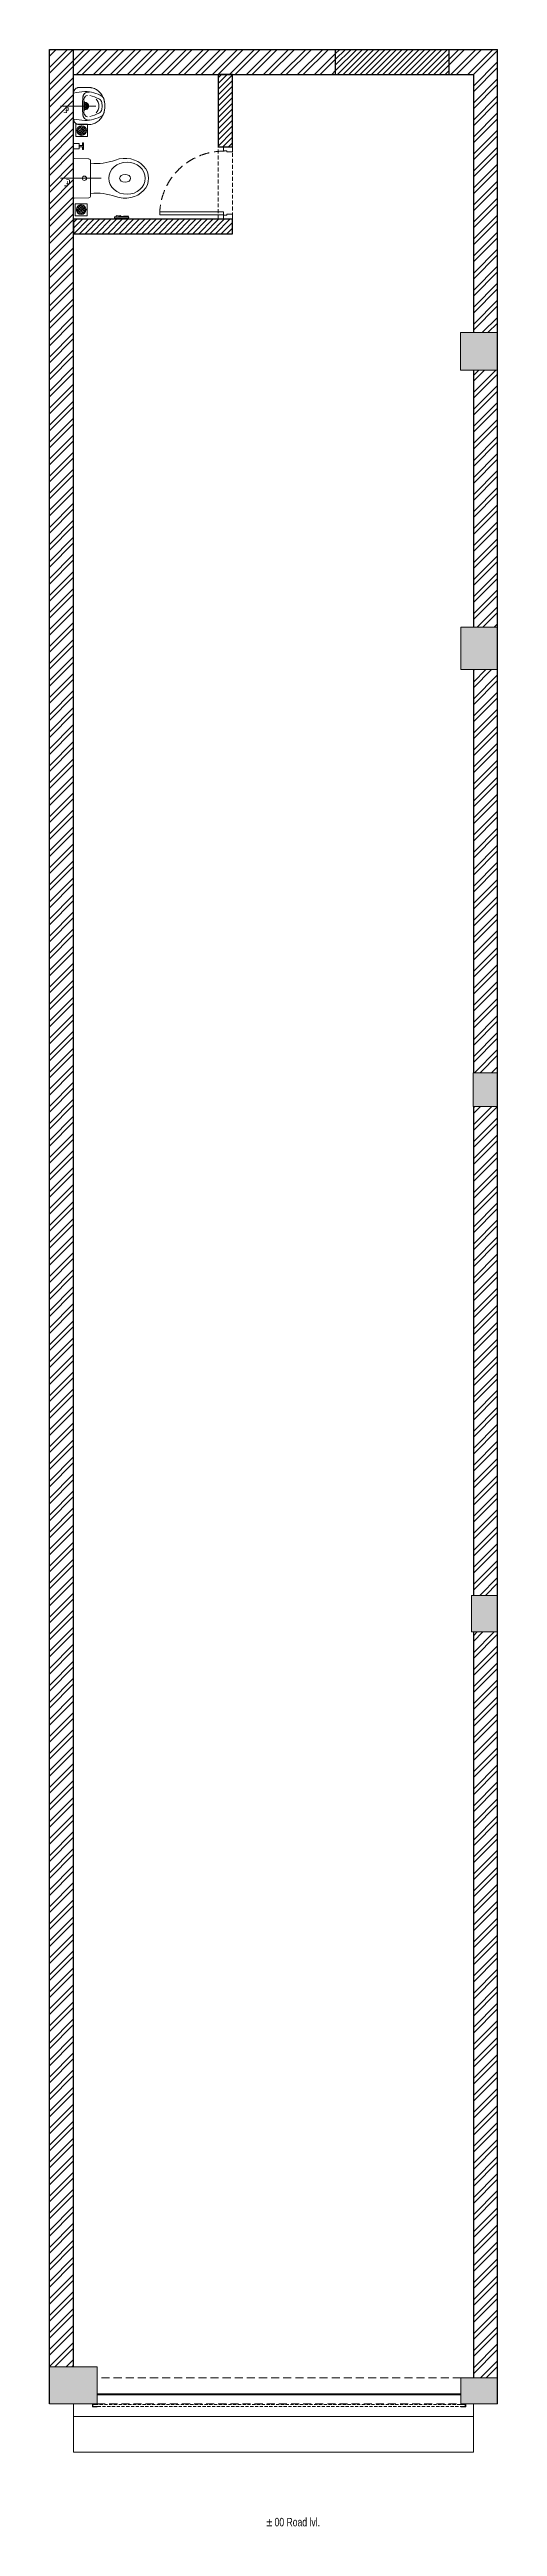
# Model space of a CAD drawing. Header units: feet. Extents: x -1900 to 2750, y -23776 to 1910.
import ezdxf

# ---------------------------------------------------------------- set-up
doc = ezdxf.new("R2010")
doc.units = ezdxf.units.FT
doc.header["$LTSCALE"] = 33
doc.header["$MEASUREMENT"] = 0
for name, pattern in [('a_p6_plan_L18$0$HIDDEN', [0.375, 0.25, -0.125]), ('CENTER', [2, 1.25, -0.25, 0.25, -0.25]), ('DOT2', [0.125, 0, -0.125]), ('HIDDEN', [9.525, 6.35, -3.175]), ('HIDDEN2', [4.7625, 3.175, -1.5875]), ('HIDDENX2', [0.75, 0.5, -0.25])]:
    doc.linetypes.add(name, pattern=pattern)
for name, color, linetype, lineweight in [('A-COL', 243, 'Continuous', 9), ('A-Glazing', 4, 'Continuous', 20), ('A-shutter', 8, 'Continuous', 18), ('A-STAIR', 5, 'Continuous', 15), ('beam', 90, 'Continuous', 9), ('centerline-toilets', 2, 'CENTER', 13), ('column hatch', 5, 'Continuous', 0), ('Door', 2, 'Continuous', 13), ('ele', 252, 'Continuous', 13), ('Fhitting', 152, 'Continuous', 30), ('LENS-DOOR', 34, 'Continuous', 20), ('LENS_CURTAIN', 5, 'a_p6_plan_L18$0$HIDDEN', 9), ('LN-HATCH', 251, 'Continuous', 0), ('rolling shutter', 1, 'Continuous', 5), ('TEXT', 7, 'Continuous', 20), ('Toilet', 5, 'Continuous', 9)]:
    doc.layers.add(name, color=color, linetype=linetype, lineweight=lineweight)
doc.layers.add('A-WALL', color=1, linetype='Continuous')
doc.styles.get("Standard").update_dxf_attribs({"font": 'GILC____.TTF'})

# ---------------------------------------------------------------- blocks, each defined once
blk = doc.blocks.new('*U8')
at = {"layer": 'A-shutter', "color": 5, "ltscale": 10}
for points in [[(41038044, -1561539), (41038044, -1561544), (41037999, -1561544), (41037999, -1561564), (41038044, -1561564), (41038044, -1561569), (41037994, -1561569), (41037994, -1561539)], [(41041819, -1561539), (41041819, -1561544), (41041864, -1561544), (41041864, -1561564), (41041819, -1561564), (41041819, -1561569), (41041869, -1561569), (41041869, -1561539)]]:
    blk.add_lwpolyline(points, close=True, dxfattribs=at)
at = {"layer": 'A-shutter', "color": 5, "linetype": 'HIDDENX2', "ltscale": 2}
blk.add_lwpolyline([(41037999, -1561544), (41037999, -1561564), (41041864, -1561564), (41041864, -1561544)], close=True, dxfattribs=at)
blk = doc.blocks.new('DLF-RSP-AR-CD-DWG-4DT-3113$0$X-TYPICAL TOILET UPPER FLOORS - 02$0$urinals')
at = {"layer": 'Toilet'}
for p, q in [((0, -16), (0, 8)), ((-46, -115), (46, -115)), ((0, -105), (0, -161))]:
    blk.add_line(p, q, dxfattribs=at)
blk.add_lwpolyline([(135, 0), (-135, 0, 0.036949), (-150, -116, 0.138094), (-100, -297, 0.221721), (-52, -318, 0.062656), (0, -325, 0.062656), (52, -318, 0.221721), (100, -297, 0.138094), (150, -116, 0.036949)], format="xyb", close=True, dxfattribs=at)
for centre, radius, start, end in [((-91, -153), 53.8, 148.4868, 188.6401), ((-94, -145), 47.1, 93.3708, 154.4824), ((-71, -150), 40.2, 106.7016, 169.725), ((414, -38), 538, 193.994, 204.5632), ((3, -1238), 1145, 90.1625, 95.0265), ((-51, -225), 119, 89.5454, 105.8857), ((-2, -165), 97.6, 225, 270.9552), ((0, -996), 891, 89.9918, 93.182), ((0, -115), 40, 167.428, 12.572), ((0, -115), 33, 164.1814, 15.8186), ((0, -115), 32, 163.6049, 16.3951), ((0, -115), 22.6, 155.6653, 24.3347), ((0, -115), 14.7, 139.9109, 40.0891), ((-3, -1238), 1145, 84.9735, 89.8375), ((0, -996), 891, 86.818, 90.0082), ((2, -165), 97.6, 269.0448, 315), ((51, -225), 119, 74.1143, 90.4546), ((-414, -38), 538, 335.4368, 346.006), ((71, -150), 40.2, 10.275, 73.2984), ((94, -145), 47.1, 25.5176, 86.6292), ((91, -153), 53.8, 351.3599, 31.5132), ((-30, -241), 50, 204.5632, 250.4606), ((-2, -161), 135, 250.4606, 270.6492), ((2, -161), 135, 269.3508, 289.5394), ((30, -241), 50, 289.5394, 335.4368)]:
    blk.add_arc(centre, radius, start, end, dxfattribs=at)
blk.add_open_spline([(135, 0), (105, 0), (76, 0), (-13, 0), (-73, 0), (-133, 0), (-133, 0), (-134, 0), (-134, 0), (-135, 0), (-135, 0), (-135, 0), (-135, 0), (-135, 0), (-135, 0), (-135, 0), (-135, 0), (-135, 0), (-135, 0), (-135, 0), (-135, 0), (-135, 0), (-135, 0), (-136, 0), (-136, 0), (-136, 0), (-137, 0), (-138, 0), (-138, 0), (-141, 0), (-142, 0), (-146, -1), (-149, -2), (-155, -3), (-158, -5), (-163, -7), (-166, -9), (-171, -13), (-173, -15), (-178, -19), (-180, -22), (-184, -27), (-185, -29), (-188, -35), (-189, -38), (-191, -43), (-191, -46), (-192, -50), (-192, -51), (-192, -52), (-192, -54), (-193, -56), (-193, -56), (-193, -57), (-193, -57), (-193, -57), (-193, -57), (-193, -57), (-193, -57), (-193, -57), (-193, -57), (-193, -58), (-193, -58), (-193, -58), (-193, -58), (-193, -58), (-193, -58), (-193, -58), (-193, -59), (-193, -59), (-193, -60), (-193, -61), (-193, -62), (-193, -65), (-193, -66), (-193, -72), (-193, -75), (-193, -86), (-193, -93), (-193, -114), (-193, -128), (-193, -146), (-193, -145), (-193, -149), (-193, -150), (-193, -154), (-193, -156), (-193, -159), (-193, -159), (-193, -159), (-193, -159), (-193, -160), (-193, -160), (-193, -160), (-193, -160), (-193, -160), (-193, -160), (-193, -160), (-193, -160), (-193, -160), (-193, -160), (-193, -160), (-193, -161), (-193, -161), (-193, -161), (-193, -162), (-193, -162), (-192, -164), (-192, -165), (-192, -168), (-192, -170), (-192, -176), (-191, -180), (-189, -191), (-188, -198), (-183, -212), (-180, -219), (-173, -233), (-169, -240), (-159, -253), (-154, -259), (-142, -271), (-136, -277), (-123, -287), (-115, -292), (-101, -301), (-93, -305), (-77, -311), (-69, -314), (-53, -319), (-44, -321), (-28, -323), (-20, -324), (-9, -325), (-7, -325), (-3, -325), (-1, -325), (2, -325), (4, -325), (8, -325), (11, -325), (21, -324), (27, -323), (42, -321), (50, -319), (67, -315), (75, -312), (92, -305), (100, -301), (115, -292), (123, -288), (136, -277), (143, -271), (155, -259), (160, -252), (170, -238), (174, -231), (181, -217), (184, -210), (188, -195), (190, -188), (191, -179), (191, -178), (192, -174), (192, -171), (192, -168), (192, -167), (192, -164), (192, -162), (192, -160), (192, -160), (192, -160), (192, -160), (192, -160), (192, -159), (192, -159), (192, -159), (192, -158), (192, -157), (192, -156), (192, -155), (192, -152), (192, -150), (192, -143), (192, -144), (192, -132), (192, -124), (192, -99), (192, -82), (192, -65), (192, -64), (192, -62), (192, -60), (192, -58), (192, -58), (192, -57), (192, -57), (192, -57), (192, -57), (192, -57), (192, -57), (192, -57), (192, -57), (192, -57), (192, -57), (192, -56), (192, -56), (192, -55), (192, -55), (192, -53), (192, -52), (192, -48), (191, -46), (190, -40), (189, -37), (186, -31), (184, -28), (180, -22), (178, -19), (173, -14), (170, -12), (164, -8), (161, -6), (155, -3), (151, -2), (145, -1), (142, 0), (137, 0), (136, 0), (135, 0)], degree=3, knots=[0, 0, 0, 0, 0.329607, 0.329607, 0.988822, 0.988822, 0.996691, 0.996691, 0.998638, 0.998638, 0.99992, 0.99992, 1.000227, 1.000227, 1.000534, 1.000534, 1.001148, 1.001148, 1.002375, 1.002375, 1.00483, 1.00483, 1.009739, 1.009739, 1.019558, 1.019558, 1.039196, 1.039196, 1.078472, 1.078472, 1.157024, 1.157024, 1.314128, 1.314128, 1.471232, 1.471232, 1.628335, 1.628335, 1.785439, 1.785439, 1.942543, 1.942543, 2.099647, 2.099647, 2.256751, 2.256751, 2.413855, 2.413855, 2.450944, 2.450944, 2.525122, 2.525122, 2.556641, 2.556641, 2.563699, 2.563699, 2.567479, 2.567479, 2.57001, 2.57001, 2.570783, 2.570783, 2.572328, 2.572328, 2.573873, 2.573873, 2.576964, 2.576964, 2.583145, 2.583145, 2.595507, 2.595507, 2.620232, 2.620232, 2.669681, 2.669681, 2.76858, 2.76858, 2.966376, 2.966376, 3.36197, 3.36197, 3.45996, 3.45996, 3.491387, 3.491387, 3.554241, 3.554241, 3.562213, 3.562213, 3.566829, 3.566829, 3.570018, 3.570018, 3.570684, 3.570684, 3.571294, 3.571294, 3.571904, 3.571904, 3.573124, 3.573124, 3.575564, 3.575564, 3.580444, 3.580444, 3.590203, 3.590203, 3.609723, 3.609723, 3.648762, 3.648762, 3.72684, 3.72684, 3.861362, 3.861362, 3.995884, 3.995884, 4.130406, 4.130406, 4.264928, 4.264928, 4.39945, 4.39945, 4.533972, 4.533972, 4.668494, 4.668494, 4.803016, 4.803016, 4.937539, 4.937539, 5.072061, 5.072061, 5.118026, 5.118026, 5.144558, 5.144558, 5.17109, 5.17109, 5.224154, 5.224154, 5.330281, 5.330281, 5.468863, 5.468863, 5.607445, 5.607445, 5.746027, 5.746027, 5.884609, 5.884609, 6.023191, 6.023191, 6.161773, 6.161773, 6.300355, 6.300355, 6.438937, 6.438937, 6.577519, 6.577519, 6.602876, 6.602876, 6.653589, 6.653589, 6.673028, 6.673028, 6.711906, 6.711906, 6.713712, 6.713712, 6.715518, 6.715518, 6.719129, 6.719129, 6.726351, 6.726351, 6.740796, 6.740796, 6.769686, 6.769686, 6.827466, 6.827466, 6.943027, 6.943027, 7.174147, 7.174147, 7.636387, 7.636387, 7.659394, 7.659394, 7.705407, 7.705407, 7.71212, 7.71212, 7.713128, 7.713128, 7.714137, 7.714137, 7.716153, 7.716153, 7.720185, 7.720185, 7.728249, 7.728249, 7.744378, 7.744378, 7.776636, 7.776636, 7.841152, 7.841152, 7.970184, 7.970184, 8.14844, 8.14844, 8.326696, 8.326696, 8.504953, 8.504953, 8.683209, 8.683209, 8.861465, 8.861465, 9.039722, 9.039722, 9.217978, 9.217978, 9.283185, 9.283185, 9.283185, 9.283185], dxfattribs=at)
blk = doc.blocks.new('jALI')
at = {"layer": 'Toilet', "ltscale": 5}
h = blk.add_hatch(dxfattribs=at)
h.set_pattern_fill('HEX', color=256, scale=50, angle=135, double=1)
h.set_pattern_definition([(135, (-344825.863, 460708.187), (-7.65465545, -7.65465545), [6.25, -12.5]), (255, (-344825.863, 460708.187), (10.4564538, -2.80179835), [6.25, -12.5]), (195, (-344830.282, 460712.606), (2.80179835, -10.4564538), [6.25, -12.5])])
edge = h.paths.add_edge_path()
edge.add_arc((-393188, 163648), 50, -90, 270)
blk.add_lwpolyline([(-393250, 163582), (-393126, 163582), (-393126, 163709), (-393250, 163709)], close=True, dxfattribs=at)
blk.add_circle((-393188, 163648), 50, dxfattribs=at)
blk = doc.blocks.new('Urinal')
at = {"layer": 'centerline-toilets', "linetype": 'HIDDEN', "ltscale": 10}
blk.add_line((0, 231), (0, -137), dxfattribs=at)
at = {"layer": 'Fhitting', "lineweight": 0, "ltscale": 0.5, "rotation": 180}
blk.add_blockref('DLF-RSP-AR-CD-DWG-4DT-3113$0$X-TYPICAL TOILET UPPER FLOORS - 02$0$urinals', (0, 0), dxfattribs=at)
at = {"layer": 'Fhitting', "lineweight": 0, "ltscale": 0.5, "xscale": -1, "rotation": 90}
blk.add_blockref('jALI', (163394, -393104), dxfattribs=at)
at = {"layer": 'centerline-toilets', "linetype": 'DOT2', "insert": (-31, -69), "char_height": 75, "width": 495.83, "attachment_point": 5, "rotation": 270}
blk.add_mtext('{\\fISOCPEUR|b0|i0|c0|p34;℄}', dxfattribs=at)
blk = doc.blocks.new('WC')
at = {"layer": 'centerline-toilets', "linetype": 'HIDDEN', "ltscale": 10}
blk.add_line((0, 286), (0, -135), dxfattribs=at)
at = {"layer": 'Toilet'}
for p, q in [((-413, 567), (-413, 429)), ((-401, 567), (-401, 429)), ((-419, 507), (-425, 507)), ((-425, 507), (-425, 489)), ((-419, 489), (-425, 489)), ((-419, 507), (-419, 489)), ((-419, 504), (-413, 504)), ((-419, 492), (-413, 492)), ((-206, 6), (-202, 157)), ((-200, 0), (200, 0)), ((181, 177), (-183, 177)), ((206, 6), (200, 157))]:
    blk.add_line(p, q, dxfattribs=at)
at = {"layer": 'Toilet', "ltscale": 100}
for p, q in [((366, 103), (300, 103)), ((300, 92), (300, 103)), ((326, 92), (300, 92)), ((307, 0), (307, 57)), ((359, 57), (307, 57)), ((326, 103), (326, 57)), ((340, 103), (340, 57)), ((366, 92), (340, 92)), ((359, 57), (359, 0)), ((366, 92), (366, 103)), ((359, 0), (307, 0))]:
    blk.add_line(p, q, dxfattribs=at)
at = {"layer": 'Toilet'}
blk.add_circle((0, 112), 22.9, dxfattribs=at)
for centre, radius, start, end in [((-407, 567), 6, 0, 180), ((-407, 429), 6, 180, 0), ((-776, 231), 622, 354.997, 19.0619), ((776, 226), 623, 160.5196, 184.5617), ((-200, 6), 5.72, 177.9546, 270), ((-182, 158), 19.3, 90.3509, 180.8981), ((180, 158), 19.3, 359.1019, 89.6491), ((200, 6), 5.72, 270, 2.0454)]:
    blk.add_arc(centre, radius, start, end, dxfattribs=at)
at = {"layer": 'Toilet', "extrusion": (0, 0, -1)}
for centre, major_axis, ratio, start_param, end_param in [((0, 534), (0, -245), 0.842028, 7.436326, 11.41323), ((0, 535), (0, -57.2), 0.7, 1.570796326794896, 7.853981633974482)]:
    blk.add_ellipse(centre, major_axis=major_axis, ratio=ratio, start_param=start_param, end_param=end_param, dxfattribs=at)
blk.add_ellipse((0, 555), major_axis=(0, -189), ratio=0.878788, dxfattribs=at)
at = {"layer": 'Toilet'}
blk.add_open_spline([(-401, 441), (-397, 441), (-384, 439), (-389, 459), (-396, 480), (-386, 478), (-386, 491), (-403, 487), (-385, 532), (-396, 547), (-391, 570), (-397, 569), (-401, 568)], degree=3, knots=[0, 0, 0, 0, 9.744972, 33.823887, 47.583551, 49.497915, 60.560502, 63.822284, 93.508019, 135.756925, 141.904352, 150.301906, 150.301906, 150.301906, 150.301906], dxfattribs=at)
at = {"layer": 'Fhitting', "lineweight": 0, "ltscale": 0.5, "rotation": 270}
blk.add_blockref('jALI', (-163973, -393109), dxfattribs=at)
at = {"layer": 'centerline-toilets', "linetype": 'DOT2', "insert": (-36, -57), "char_height": 85.83, "width": 567.4, "attachment_point": 5, "rotation": 270}
blk.add_mtext('{\\fISOCPEUR|b0|i0|c0|p34;℄}', dxfattribs=at)
blk = doc.blocks.new('*U7')
at = {"layer": 'LENS-DOOR'}
for p, q in [((547492, 1778574), (547492, 1779235)), ((547523, 1779235), (547492, 1779235)), ((547523, 1779235), (547523, 1778574)), ((547447, 1778569), (547452, 1778569)), ((547447, 1778484), (547447, 1778569)), ((547447, 1778484), (547452, 1778484)), ((547452, 1778574), (547489, 1778574)), ((547452, 1778569), (547452, 1778574)), ((547452, 1778479), (547452, 1778484)), ((547452, 1778479), (547499, 1778479)), ((547489, 1778540), (547489, 1778574)), ((547489, 1778540), (547499, 1778540)), ((547523, 1778574), (547492, 1778574)), ((547499, 1778479), (547499, 1778540)), ((548145, 1778479), (548145, 1778540)), ((548156, 1778540), (548145, 1778540)), ((548192, 1778479), (548145, 1778479)), ((548192, 1778574), (548156, 1778574)), ((548156, 1778540), (548156, 1778574)), ((548192, 1778569), (548192, 1778574)), ((548197, 1778569), (548192, 1778569)), ((548192, 1778479), (548192, 1778484)), ((548197, 1778484), (548192, 1778484)), ((548197, 1778484), (548197, 1778569))]:
    blk.add_line(p, q, dxfattribs=at)
at = {"layer": 'LENS-DOOR', "color": 7, "linetype": 'HIDDEN2', "extrusion": (0, 0, -1)}
blk.add_ellipse((547492, 1778574), major_axis=(661, 0), ratio=1, start_param=-1.570791, end_param=0.051209, dxfattribs=at)

msp = doc.modelspace()

# ---------------------------------------------------------------- hatches: boundary and pattern name
at = {"layer": 'column hatch'}
h = msp.add_hatch(color=8, dxfattribs=at)
h.dxf.hatch_style = 1
h.paths.add_polyline_path([(2370, -4080), (2370, -4520), (2750, -4520), (2750, -4080)])
h.paths.add_polyline_path([(2750, -1025), (2365, -1025), (2365, -1415), (2750, -1415)])
h = msp.add_hatch(color=8, dxfattribs=at)
h.dxf.hatch_style = 1
h.paths.add_polyline_path([(2750, -8701), (2498, -8701), (2498, -9051), (2750, -9051)])
h.paths.add_polyline_path([(2750, -14120), (2480, -14120), (2480, -14500), (2500, -14500), (2750, -14500)])
h = msp.add_hatch(color=8, dxfattribs=at)
h.dxf.hatch_style = 1
h.paths.add_polyline_path([(2370, -22235), (2370, -22340), (2370, -22505), (2750, -22505), (2750, -22235)])
h.paths.add_polyline_path([(-1900, -22120), (-1900, -22505), (-1405, -22505), (-1405, -22340), (-1405, -22330), (-1405, -22120)])
at = {"layer": 'LN-HATCH'}
h = msp.add_hatch(dxfattribs=at)
h.set_pattern_fill('ANSI32', color=256, scale=333, angle=180)
h.set_pattern_definition([(225, (-6864511.17, 5270408.17), (88.2999593, -88.2999593), []), (225, (-6864570.03, 5270408.17), (88.2999593, -88.2999593), [])])
h.paths.add_polyline_path([(2750, 1910), (2250, 1910), (2250, 1650), (2500, 1650), (2500, -1025), (2750, -1025)])
h.paths.add_polyline_path([(1070, 1910), (-1650, 1910), (-1650, 1650), (1070, 1650)])
h.paths.add_polyline_path([(2750, -1415), (2500, -1415), (2500, -4080), (2750, -4080)])
h.paths.add_polyline_path([(-1900, -22120), (-1650, -22120), (-1650, 1910), (-1900, 1910)])
h.paths.add_polyline_path([(2750, -14500), (2500, -14500), (2500, -22235), (2750, -22235)])
h.paths.add_polyline_path([(2500, -8701), (2750, -8701), (2750, -4520), (2500, -4520)])
h.paths.add_polyline_path([(2750, -9051), (2500, -9051), (2500, -14120), (2750, -14120)])
h = msp.add_hatch(dxfattribs=at)
h.set_pattern_fill('ANSI31', color=256, scale=333, angle=180)
h.set_pattern_definition([(225, (-6864511.166, 5270408.17), (29.43331977, -29.43331977), [])])
h.paths.add_polyline_path([(2250, 1650), (2250, 1910), (1070, 1910), (1070, 1650)])
h = msp.add_hatch(dxfattribs=at)
h.set_pattern_fill('ANSI31', color=256, scale=333, angle=180)
h.paths.add_polyline_path([(0, 1650), (-150, 1650), (-150, 900), (0, 900)])
h.paths.add_polyline_path([(0, 150), (-1650, 150), (-1650, 0), (0, 0)])

# ---------------------------------------------------------------- linework, layer by layer
at = {"layer": 'A-COL'}
for p, q in [((-1405, -22120), (-1900, -22120)), ((-1900, -22330), (-1900, -22120)), ((-1900, -22330), (-1900, -22340)), ((-1900, -22340), (-1900, -22505)), ((-1405, -22330), (-1405, -22120)), ((-1405, -22330), (-1405, -22340)), ((-1405, -22340), (-1405, -22505)), ((2750, -22235), (2370, -22235)), ((2370, -22235), (2370, -22340)), ((2370, -22340), (2370, -22505)), ((2750, -22235), (2750, -22340)), ((2750, -22340), (2750, -22505)), ((-1405, -22505), (-1900, -22505)), ((2370, -22505), (2750, -22505))]:
    msp.add_line(p, q, dxfattribs=at)
for points in [[(2750, -1415), (2365, -1415), (2365, -1025), (2750, -1025)], [(2750, -4520), (2370, -4520), (2370, -4080), (2750, -4080)]]:
    msp.add_lwpolyline(points, dxfattribs=at)
for points in [[(2498, -8701), (2750, -8701), (2750, -9051), (2498, -9051)], [(2480, -14120), (2750, -14120), (2750, -14500), (2480, -14500)]]:
    msp.add_lwpolyline(points, close=True, dxfattribs=at)
at = {"layer": 'A-Glazing'}
msp.add_lwpolyline([(-1405, -22399), (2370, -22399), (2370, -22411), (-1405, -22411)], close=True, dxfattribs=at)
at = {"layer": 'A-STAIR'}
for p, q in [((-1650, -22635), (-1650, -22505)), ((2500, -22505), (2500, -23005)), ((2500, -22635), (-1650, -22635)), ((-1650, -22635), (-1650, -23005)), ((2500, -22635), (-1650, -22635)), ((2500, -23005), (-1650, -23005))]:
    msp.add_line(p, q, dxfattribs=at)
at = {"layer": 'A-WALL'}
for p, q in [((-1900, -22505), (-1900, 1910)), ((-1900, 1910), (2250, 1910)), ((-1650, -22120), (-1650, 1910)), ((1070, 1650), (1070, 1910)), ((2250, 1910), (2750, 1910)), ((2250, 1650), (2250, 1910)), ((2750, -22505), (2750, 1910)), ((-1650, -22120), (-1650, 1650)), ((-1650, 1650), (1070, 1650)), ((-1650, 1650), (2500, 1650)), ((2250, 1650), (2500, 1650)), ((2500, 1650), (2500, -1025)), ((2500, 1650), (2500, -1025)), ((2500, -1415), (2500, -4080)), ((2500, -1415), (2500, -4080)), ((2500, -4520), (2500, -8701)), ((2500, -9051), (2500, -14120)), ((2500, -14500), (2500, -22235))]:
    msp.add_line(p, q, dxfattribs=at)
at = {"layer": 'A-WALL', "elevation": -17940}
for points in [[(0, 1650), (-150, 1650), (-150, 900), (0, 900)], [(0, 150), (-1650, 150), (-1650, 0), (0, 0)]]:
    msp.add_lwpolyline(points, close=True, dxfattribs=at)
at = {"layer": 'beam', "linetype": 'HIDDEN', "ltscale": 0.4}
msp.add_lwpolyline([(2370, -22235), (-1405, -22235), (-1405, -22505), (2370, -22505)], close=True, dxfattribs=at)
at = {"layer": 'LENS_CURTAIN', "ltscale": 5, "elevation": -17940}
msp.add_lwpolyline([(-150, 900), (0, 900), (0, 150), (-150, 150)], close=True, dxfattribs=at)

# ---------------------------------------------------------------- block references
at = {"layer": 'Door', "rotation": 90.00000000000003}
msp.add_blockref('*U7', (1778479, -547297, -17940), dxfattribs=at)
at = {"layer": 'ele', "color": 0, "lineweight": -2, "xscale": -1, "rotation": 270}
for name, p in [('Urinal', (-1650, 1324, -17940)), ('WC', (-1650, 575, -17940))]:
    msp.add_blockref(name, p, dxfattribs=at)
at = {"layer": 'rolling shutter'}
msp.add_blockref('*U8', (-41039449, 1539034), dxfattribs=at)

# ---------------------------------------------------------------- texts
at = {"layer": 'TEXT', "insert": (32, -23687), "char_height": 87.1, "attachment_point": 1}
msp.add_mtext_dynamic_manual_height_columns('{\\W6.43431;  }± 00 Road lvl.', width=1691.07, gutter_width=500, heights=[0], dxfattribs=at)

doc.saveas('drawing.dxf')
